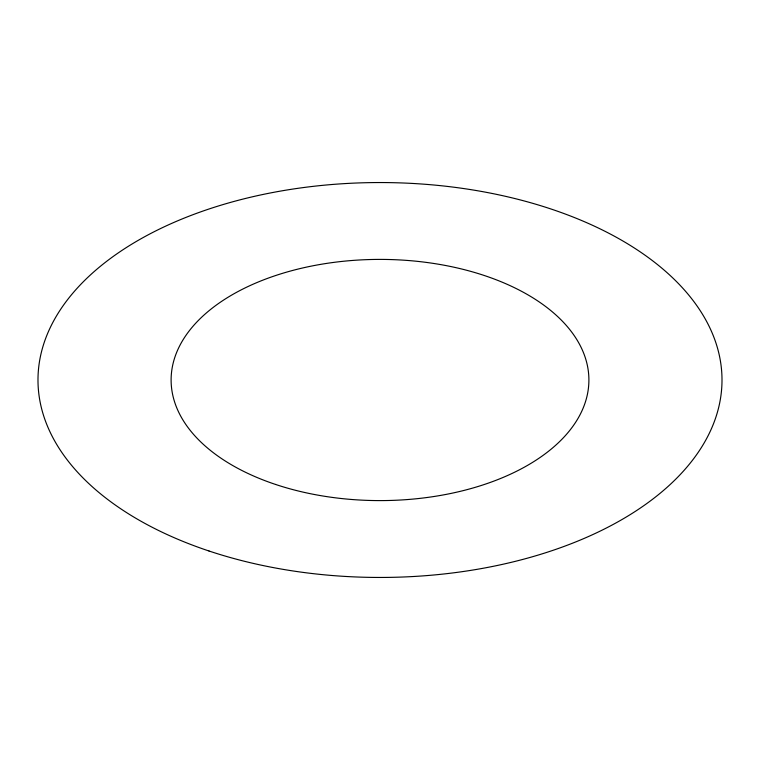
<?xml version="1.0" encoding="UTF-8"?>
<svg xmlns="http://www.w3.org/2000/svg" width="760" height="760" viewBox="0 0 760 760"><rect width="100%" height="100%" fill="white"/><g stroke="black" fill="none" stroke-linecap="round" stroke-linejoin="round"><path stroke-width="1.14" d="M275.557 484.443A208.895 120.602 0 0 0 588.895 380A208.895 120.602 0 0 0 275.557 275.557A208.895 120.602 0 0 0 275.557 484.443M209 551A342 197.448 0 0 0 722 380A342 197.448 0 0 0 209 209A342 197.448 0 0 0 209 551"/></g></svg>
